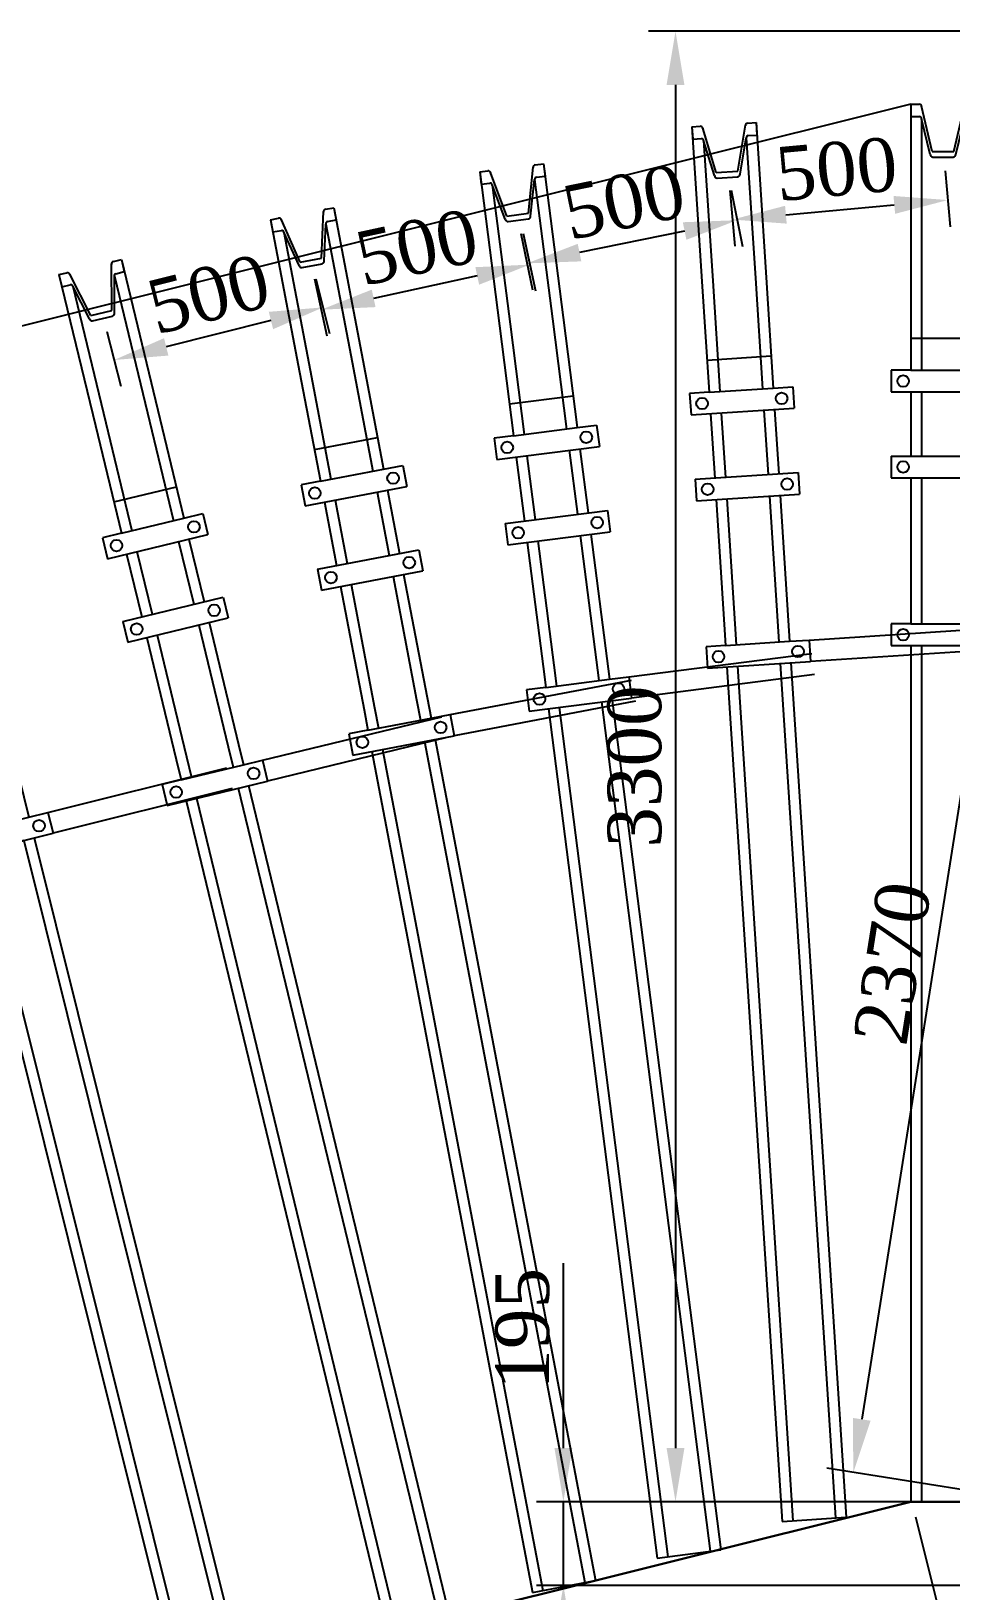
# Model space of a CAD drawing. Header units: millimetres. Extents: x -46762 to 161452, y -66984 to 31524.
# Drawn here: x 112664 to 114805, y 9713 to 13343 of the extents above; entities that cross this region are included whole.
import ezdxf

# ---------------------------------------------------------------- set-up
doc = ezdxf.new("R2010")
doc.units = ezdxf.units.MM
doc.header["$LTSCALE"] = 0.5
doc.styles.get("Standard").update_dxf_attribs({"font": 'TIMES.TTF'})
doc.dimstyles.new('ISO-25', dxfattribs={"dimscale": 50, "dimtxt": 2.5, "dimasz": 2.5, "dimexe": 1.25, "dimexo": 0.625, "dimtad": 1, "dimdec": 0, "dimtxsty": 'Standard', "dimcen": 2.5, "dimadec": 0, "dimazin": 0, "dimtfac": 1, "dimtdec": 0, "dimtmove": 0, "dimatfit": 3, "dimfxl": 1, "dimarcsym": 0})

# ---------------------------------------------------------------- blocks, each defined once
blk = doc.blocks.new('*D79')
at = {"color": 0, "lineweight": -2}
for p, q in [((117393.5298503283, 13343.26857184072), (114101.8998311087, 13343.26857184072)), ((114164.3998311087, 13218.26857184072), (114164.3998311087, 10045.59639874494)), ((117393.5298503283, 9920.596398744936), (114101.8998311087, 9920.596398744936))]:
    blk.add_line(p, q, dxfattribs=at)
at = {"color": 0}
for points in [[(114143.5664977754, 13218.26857184072), (114185.2331644421, 13218.26857184072), (114164.3998311087, 13343.26857184072)], [(114143.5664977754, 10045.59639874494), (114185.2331644421, 10045.59639874494), (114164.3998311087, 9920.596398744936)]]:
    blk.add_solid(points, dxfattribs=at)
at = {"layer": 'Defpoints', "color": 0}
for p in [(117424.7798503283, 13343.26857184072), (114164.3998311087, 9920.596398744936), (117424.7798503283, 9920.596398744936)]:
    blk.add_point(p, dxfattribs=at)
at = {"color": 0, "insert": (114069.5683603085, 11631.93248529284), "char_height": 125, "attachment_point": 5, "rotation": 90}
blk.add_mtext('3300', dxfattribs=at)
blk = doc.blocks.new('*D80')
at = {"color": 0, "lineweight": -2}
for p, q in [((113903.3825605979, 10045.45903231725), (113903.3825605979, 10476.01959468206)), ((114999.2770313537, 9920.459032317245), (113840.8825605979, 9920.459032317245)), ((113903.3825605979, 9725.812406228331), (113903.3825605979, 9920.459032317245)), ((114999.2770313537, 9725.812406228331), (113840.8825605979, 9725.812406228331)), ((113903.3825605979, 9600.812406228331), (113903.3825605979, 9475.812406228331))]:
    blk.add_line(p, q, dxfattribs=at)
at = {"color": 0}
for points in [[(113882.5492272646, 10045.45903231725), (113924.2158939312, 10045.45903231725), (113903.3825605979, 9920.459032317245)], [(113882.5492272646, 9600.812406228331), (113924.2158939312, 9600.812406228331), (113903.3825605979, 9725.812406228331)]]:
    blk.add_solid(points, dxfattribs=at)
at = {"layer": 'Defpoints', "color": 0}
for p in [(113903.3825605979, 9920.459032317245), (115030.5270313537, 9920.459032317245), (115030.5270313537, 9725.812406228331)]:
    blk.add_point(p, dxfattribs=at)
at = {"color": 0, "insert": (113808.3708446642, 10323.23931349967), "char_height": 125, "attachment_point": 5, "rotation": 90}
blk.add_mtext('195', dxfattribs=at)
blk = doc.blocks.new('11122')
for p, q in [((114545.8681064126, 18362.47513468355), (114545.8681064126, 18333.47513468355)), ((114545.8681064126, 18362.47513468355), (114564.8681064126, 18362.47513468355)), ((114545.8681064126, 18362.47513468355), (114545.8681064126, 18001.53842683796)), ((114545.8681064126, 18333.47513468355), (114565.8681064126, 18333.47513468355)), ((114595.3181064126, 18252.47513468356), (114570.7108815727, 18357.83967798765)), ((114570.8681064126, 18357.16646418291), (114570.8681064126, 18356.47513468356)), ((114645.9181064126, 18252.47513468356), (114670.5253312525, 18357.83967798765)), ((114670.3681064126, 18357.16646418322), (114670.3681064126, 18356.47513468356)), ((114675.3681064126, 18333.47513468355), (114695.3681064126, 18333.47513468355)), ((114676.3681064126, 18362.47513468355), (114695.3681064126, 18362.47513468355)), ((114695.3681064126, 18362.47513468355), (114695.3681064126, 18333.47513468355)), ((114695.3681064126, 18362.47513468355), (114695.3681064126, 18001.53842683796)), ((114570.8681064126, 18328.47513468356), (114570.8681064126, 18001.53842683797)), ((114590.8681064126, 18245.47513468357), (114570.8681064126, 18328.47513468356)), ((114650.3681064126, 18245.47513468357), (114670.3681064126, 18328.47513468356)), ((114670.3681064126, 18328.47513468356), (114670.3681064126, 18001.53842683797)), ((114595.3181064126, 18252.47513468356), (114645.9181064126, 18252.47513468356)), ((114596.8681064126, 18239.47513468355), (114644.3681064126, 18239.47513468355)), ((114545.8681064126, 18001.53842683796), (114545.8681064126, 17743.12318835683)), ((114570.8681064126, 18001.53842683797), (114570.8681064126, 17743.12318835683)), ((114670.3681064126, 18001.53842683797), (114670.3681064126, 17743.12318835683)), ((114695.3681064126, 18001.53842683796), (114695.3681064126, 17743.12318835683)), ((114545.8681064126, 17818.12318835683), (114695.3681064126, 17818.12318835683)), ((114545.8681064126, 17743.12318835683), (114500.3681064126, 17743.12318835683)), ((114500.3681064126, 17743.12318835683), (114500.3681064126, 17693.12318835684)), ((114545.8681064126, 17743.12318835683), (114695.3681064126, 17743.12318835683)), ((114695.3681064126, 17743.12318835683), (114740.8681064126, 17743.12318835683)), ((114740.8681064126, 17743.12318835683), (114740.8681064126, 17693.12318835683)), ((114500.3681064126, 17693.12318835683), (114740.8681064126, 17693.12318835683)), ((114545.8681064126, 17693.12318835684), (114545.8681064126, 17543.12318835683)), ((114545.8681064126, 17693.12318835683), (114545.8681064126, 17543.12318835683)), ((114570.8681064126, 17693.12318835683), (114570.8681064126, 17543.12318835684)), ((114570.8681064126, 17693.12318835683), (114570.8681064126, 17543.12318835683)), ((114670.3681064126, 17693.12318835683), (114670.3681064126, 17543.12318835684)), ((114670.3681064126, 17693.12318835683), (114670.3681064126, 17543.12318835683)), ((114695.3681064126, 17693.12318835684), (114695.3681064126, 17543.12318835683)), ((114695.3681064126, 17693.12318835683), (114695.3681064126, 17543.12318835683)), ((114500.3681064126, 17543.12318835683), (114740.8681064126, 17543.12318835683)), ((114500.3681064126, 17543.12318835683), (114500.3681064126, 17493.12318835683)), ((114740.8681064126, 17543.12318835684), (114740.8681064126, 17493.12318835683)), ((114500.3681064126, 17493.12318835683), (114740.8681064126, 17493.12318835683)), ((114545.8681064126, 17493.12318835683), (114545.8681064126, 17201.53842683797)), ((114570.8681064126, 17493.12318835683), (114570.8681064126, 17201.53842683795)), ((114670.3681064126, 17493.12318835683), (114670.3681064126, 17201.53842683795)), ((114695.3681064126, 17493.12318835683), (114695.3681064126, 17201.53842683797)), ((114545.8681064126, 17201.53842683797), (114545.8681064126, 17152.67998761581)), ((114570.8681064126, 17201.53842683795), (114570.8681064126, 17152.67998761581)), ((114670.3681064126, 17201.53842683795), (114670.3681064126, 17152.67998761581)), ((114695.3681064126, 17201.53842683797), (114695.3681064126, 17152.67998761581)), ((114500.3681064126, 17152.67998761581), (114500.3681064126, 17102.67998761582)), ((114545.8681064126, 17152.67998761581), (114500.3681064126, 17152.67998761581)), ((114545.8681064126, 17152.67998761581), (114695.3681064126, 17152.67998761581)), ((114695.3681064126, 17152.67998761581), (114740.8681064126, 17152.67998761581)), ((114740.8681064126, 17152.67998761581), (114740.8681064126, 17102.67998761581)), ((114740.8681064126, 17152.67998761581), (115170.3681064126, 17152.67998761581)), ((114500.3681064126, 17102.67998761581), (114740.8681064126, 17102.67998761581)), ((114545.8681064126, 17102.67998761581), (114545.8681064126, 15109.64287879228)), ((114570.8681064126, 17102.67998761581), (114570.8681064126, 15109.64287879228)), ((114670.3681064126, 17102.67998761581), (114670.3681064126, 15109.64287879228)), ((114695.3681064126, 17102.67998761581), (114695.3681064126, 15109.64287879228)), ((115170.3681064126, 17102.67998761581), (114740.8681064126, 17102.67998761581)), ((114545.8681064126, 15109.64287879228), (114695.3681064126, 15109.64287879228))]:
    blk.add_line(p, q)
for centre in [(114527.8681064126, 17718.12318835683), (114713.3681064126, 17718.12318835683), (114527.8681064126, 17518.12318835682), (114713.3681064126, 17518.12318835683), (114527.8681064126, 17127.67998761581), (114713.3681064126, 17127.67998761581)]:
    blk.add_circle(centre, 13.5)
for centre, radius, start, end in [((114564.8681064126, 18356.47513468356), 6, 0, 90), ((114565.8681064126, 18328.47513468356), 5, 0, 90), ((114676.3681064126, 18356.47513468356), 6, 90, 180), ((114675.3681064126, 18328.47513468356), 5, 90, 180), ((114596.8681064126, 18245.47513468357), 6, 180, 270), ((114644.3681064126, 18245.47513468357), 6, 270, 0)]:
    blk.add_arc(centre, radius, start, end)
blk = doc.blocks.new('*D88')
at = {"color": 0, "lineweight": -2}
for p, q in [((114792.1340273439, 13018.24706635032), (114803.9254111232, 12888.0061971987)), ((114290.7548576251, 12972.85460047058), (114302.5462414044, 12842.61373131896)), ((114421.4016785589, 12916.12995441851), (114673.7991703509, 12938.98081306253))]:
    blk.add_line(p, q, dxfattribs=at)
at = {"color": 0}
for points in [[(114671.9207030813, 12959.7292862231), (114675.6776376206, 12918.23233990197), (114798.2900093143, 12950.25161668039)], [(114419.5232112892, 12936.87842757907), (114423.2801458285, 12895.38148125795), (114296.9108395955, 12904.85915080066)]]:
    blk.add_solid(points, dxfattribs=at)
at = {"layer": 'Defpoints', "color": 0}
for p in [(114789.3163264394, 13049.36977609116), (114287.9371567206, 13003.97731021143), (114798.2900093143, 12950.25161668039)]:
    blk.add_point(p, dxfattribs=at)
at = {"color": 0, "insert": (114539.0498093814, 13022.000578621), "char_height": 125, "attachment_point": 5, "rotation": 5.173181694894601}
blk.add_mtext('500', dxfattribs=at)
blk = doc.blocks.new('*D89')
at = {"color": 0, "lineweight": -2}
for p, q in [((114293.7898793301, 12972.91836506493), (114320.6373187681, 12842.09846978945)), ((113804.2584775507, 12872.45455843558), (113831.1059169886, 12741.6346631601)), ((114185.6246384655, 12878.19315301998), (113940.9892717546, 12827.98799746386))]:
    blk.add_line(p, q, dxfattribs=at)
at = {"color": 0}
for points in [[(114181.4364175427, 12898.60115594236), (114189.8128593882, 12857.7851500976), (114308.0726559997, 12903.32247855659)], [(113936.8010508318, 12848.39600038624), (113945.1774926774, 12807.57999454148), (113818.5412542203, 12802.85867192724)]]:
    blk.add_solid(points, dxfattribs=at)
at = {"layer": 'Defpoints', "color": 0}
for p in [(114287.507547946, 13003.5303694485), (113797.9761461665, 12903.06656281915), (113818.5412542203, 12802.85867192724)]:
    blk.add_point(p, dxfattribs=at)
at = {"color": 0, "insert": (114044.2425479032, 12945.98598003676), "char_height": 125, "attachment_point": 5, "rotation": 11.597466390051517}
blk.add_mtext('500', dxfattribs=at)
blk = doc.blocks.new('*D90')
at = {"color": 0, "lineweight": -2}
for p, q in [((113809.3959015261, 12872.05129375154), (113838.1861731793, 12738.93435439853)), ((113323.9157650696, 12767.052598028), (113352.7060367227, 12633.93565867499)), ((113702.7990551928, 12773.59814362191), (113461.6693388933, 12721.44707953012))]:
    blk.add_line(p, q, dxfattribs=at)
at = {"color": 0}
for points in [[(113698.3950858902, 12793.960678635), (113707.2030244955, 12753.23560860883), (113824.9742652713, 12800.02195943779)], [(113457.2653695906, 12741.8096145432), (113466.0733081959, 12701.08454451703), (113339.4941288148, 12695.02326371425)]]:
    blk.add_solid(points, dxfattribs=at)
at = {"layer": 'Defpoints', "color": 0}
for p in [(113802.7899475722, 12902.59509627117), (113317.3098111156, 12797.59640054763), (113339.4941288148, 12695.02326371425)]:
    blk.add_point(p, dxfattribs=at)
at = {"color": 0, "insert": (113562.1877224992, 12840.21105051265), "char_height": 125, "attachment_point": 5, "rotation": 12.203853101933111}
blk.add_mtext('500', dxfattribs=at)
blk = doc.blocks.new('*D91')
at = {"color": 0, "lineweight": -2}
for p, q in [((113327.0333188503, 12766.74448866745), (113358.9944379402, 12639.81843568935)), ((113222.5167519281, 12669.90316970486), (112978.6586031765, 12608.49749962844)), ((112840.743085267, 12644.29224420618), (112872.7042043569, 12517.36619122807))]:
    blk.add_line(p, q, dxfattribs=at)
at = {"color": 0}
for points in [[(113217.429537396, 12690.10584344084), (113227.6039664601, 12649.70049596887), (113343.7327943439, 12700.42645689729)], [(112973.5713886445, 12628.70017336442), (112983.7458177086, 12588.29482589246), (112857.4425607607, 12577.97421243601)]]:
    blk.add_solid(points, dxfattribs=at)
at = {"layer": 'Defpoints', "color": 0}
for p in [(113319.4024970522, 12797.04849927142), (112833.1122634689, 12674.59625481015), (112857.4425607607, 12577.97421243601)]:
    blk.add_point(p, dxfattribs=at)
at = {"color": 0, "insert": (113077.4311318074, 12731.16109936176), "char_height": 125, "attachment_point": 5, "rotation": 14.133751552523195}
blk.add_mtext('500', dxfattribs=at)
blk = doc.blocks.new('*D92')
at = {"color": 0, "lineweight": -2}
for p, q in [((114723.2841498253, 9885.758834593624), (114934.2966232662, 9041.916422013826)), ((108970.0809427414, 7614.920343759884), (114797.8685804999, 9072.225482490318)), ((108652.9643952596, 8367.80575841256), (108863.9768687004, 7523.963345832766))]:
    blk.add_line(p, q, dxfattribs=at)
at = {"color": 0}
for points in [[(114792.8145857124, 9092.43649222425), (114802.9225752875, 9052.014472756382), (114919.1346389035, 9102.54945121563)], [(108965.0269479538, 7635.131353493816), (108975.1349375289, 7594.709334025949), (108848.8148843378, 7584.596375034569)]]:
    blk.add_solid(points, dxfattribs=at)
at = {"layer": 'Defpoints', "color": 0}
for p in [(114715.703157644, 9916.075349194525), (114919.1346389035, 9102.54945121563), (108645.3834030783, 8398.122273013461)]:
    blk.add_point(p, dxfattribs=at)
at = {"color": 0, "insert": (111856.0611876696, 8455.19976248833), "char_height": 125, "attachment_point": 5, "rotation": 14.039558172193116}
blk.add_mtext('АП-11,2 (10 м)', dxfattribs=at)
blk = doc.blocks.new('*D116')
at = {"color": 0, "lineweight": -2}
for p, q in [((115287.2671574477, 12276.54619593644), (114887.4760902675, 12339.86688035847)), ((114929.6523034247, 12206.62868371907), (114597.9731961964, 10112.48921806887)), ((114916.4794339594, 9935.484645137443), (114516.6883667792, 9998.80532955948))]:
    blk.add_line(p, q, dxfattribs=at)
at = {"color": 0}
for points in [[(114909.0754629956, 12209.88773507408), (114950.2291438538, 12203.36963236407), (114949.2066115547, 12330.08972629347)], [(114577.3963557674, 10115.74826942387), (114618.5500366255, 10109.23016671387), (114578.4188880664, 9989.028175494474)]]:
    blk.add_solid(points, dxfattribs=at)
at = {"layer": 'Defpoints', "color": 0}
for p in [(115318.1324180913, 12271.65761890393), (114578.4188880664, 9989.028175494474), (114947.344694603, 9930.59606810494)]:
    blk.add_point(p, dxfattribs=at)
at = {"color": 0, "insert": (114669.9707857629, 11174.42205784859), "char_height": 125, "attachment_point": 5, "rotation": 81.00000000000718}
blk.add_mtext('2370', dxfattribs=at)

msp = doc.modelspace()

# ---------------------------------------------------------------- linework, layer by layer
at = {"color": 7}
msp.add_line((114712.3779050749, 13173.42832399622), (106695.4868513778, 11174.59288856655), dxfattribs=at)
at = {"color": 1, "lineweight": 30}
msp.add_line((114712.3779050749, 9920.59606810494), (106695.4868513778, 7921.760632675272), dxfattribs=at)
at = {"color": 7, "linetype": 'ByBlock', "lineweight": 9}
for p, q in [((120432.8217195947, 9919.719746548304), (114721.7120351136, 9919.719746548304)), ((114775.2439695947, 9919.719746548304), (120108.8194695947, 9919.719746548304))]:
    msp.add_line(p, q, dxfattribs=at)

# ---------------------------------------------------------------- block references
at = {"color": 7}
for p, rotation in [((1080.622066895472, -12595.21897388657), 3.70000000000772), ((2424.413376781873, -19752.48496259519), 7.299999999980756), ((4145.564793073058, -26596.52217324441), 10.79999999996907), ((5712.638467451433, -32005.52261879891), 13.59999999995381), ((5520.258325392206, -32876.46565103759), 13.99999999997513), ((5035.106982754543, -32997.41264247135), 13.99999999997513)]:
    msp.add_blockref('11122', p, dxfattribs=dict(at, rotation=rotation))
msp.add_blockref('11122', (166.5097986622714, -5189.04681068734), dxfattribs=at)

# ---------------------------------------------------------------- dimensions: what is measured, and where the dimension line sits
dim = msp.add_linear_dim(base=(114164.3998311087, 9920.596398744936), p1=(117424.7798503283, 13343.26857184072), p2=(117424.7798503283, 9920.596398744936), angle=90, text='3300', dimstyle='ISO-25', dxfattribs=at)
dim.commit()
dim.dimension.update_dxf_attribs({"geometry": '*D79', "text_midpoint": (114069.5683603085, 11631.93248529284)})
for p1, p2, distance, text, picture, middle in [((114287.9371567206, 13003.97731021143), (114789.3163264394, 13049.36977609116), -99.52354751172189, '500', '*D88', (114539.0498093814, 13022.000578621)), ((113802.7899475722, 12902.59509627116), (113317.3098111156, 12797.59640054763), 104.94471092731735, '500', '*D90', (113562.1877224992, 12840.21105051265)), ((113319.4024970522, 12797.04849927142), (112833.1122634689, 12674.59625481014), 99.6382579075718, '500', '*D91', (113077.4311318074, 12731.16109936176)), ((108645.3834030783, 8398.122273013461), (114715.703157644, 9916.075349194522), -838.5754314608772, 'АП-11,2 (10 м)', '*D92', (111856.0611876696, 8455.19976248833))]:
    dim = msp.add_aligned_dim(p1=p1, p2=p2, distance=distance, text=text, dimstyle='ISO-25', dxfattribs=at)
    dim.commit()
    dim.dimension.update_dxf_attribs({"geometry": picture, "text_midpoint": middle})
for p1, p2, distance, picture, middle in [((114287.507547946, 13003.5303694485), (113797.9761461666, 12903.06656281915), 102.29635900785831, '*D89', (114044.2425479032, 12945.98598003676)), ((115318.1324180913, 12271.65761890393), (114947.344694603, 9930.596068104938), -373.5245131215137, '*D116', (114669.9707857629, 11174.42205784859))]:
    dim = msp.add_aligned_dim(p1=p1, p2=p2, distance=distance, dimstyle='ISO-25', dxfattribs=at)
    dim.commit()
    dim.dimension.update_dxf_attribs({"geometry": picture, "text_midpoint": middle})
dim = msp.add_linear_dim(base=(113903.3825605979, 9920.459032317245), p1=(115030.5270313537, 9725.812406228331), p2=(115030.5270313537, 9920.459032317245), angle=90, dimstyle='ISO-25', dxfattribs=at)
dim.commit()
dim.dimension.update_dxf_attribs({"geometry": '*D80', "text_midpoint": (113808.3708446642, 10323.23931349967)})

doc.saveas('drawing.dxf')
